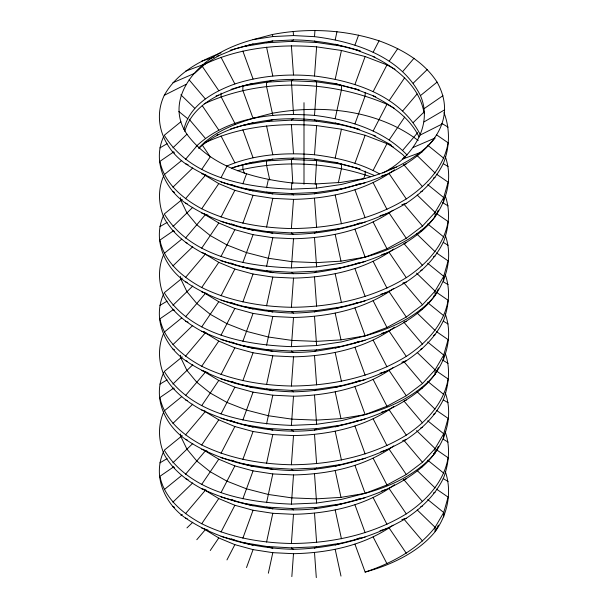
<?xml version="1.0" encoding="UTF-8"?>
<svg xmlns="http://www.w3.org/2000/svg" width="608" height="608" viewBox="0 0 608 608"><rect width="100%" height="100%" fill="white"/><g stroke="black" fill="none" stroke-linecap="round" stroke-linejoin="round"><path stroke-width="0.91" d="M180.91 121.744L164.282 135.25C190.198 177.589 245.579 187.462 291.392 189.172L291.84 182.924C253.331 178.532 210.984 166.98 186.952 134.216C169.336 108.368 183.578 80.431 205.261 62.784A120.544 69.593 0 0 1 253.057 39.626L272.354 34.519C307.732 27.694 344.774 29.594 379.065 40.804C401.637 48.944 423.776 61.492 437.068 82.118C467.301 136.238 398.696 175.15 354.943 185.455C299.09 202.973 234.734 195.89 185.508 163.727C163.598 148.375 152.258 120.483 164.282 95.304C176.214 73.773 198.687 61.233 221.031 52.881M173.85 151.78L159.904 161.378C164.396 183.388 182.848 198.634 201.719 208.772C229.528 222.49 260.589 227.939 291.392 228.547L293.497 199.371C328.799 198.634 365.636 191.087 394.486 169.746M182.24 199.401L164.282 213.986C190.198 256.325 245.579 266.198 291.392 267.915L293.497 238.739C328.221 238.055 364.253 230.652 392.988 210.262M173.85 230.523L159.904 240.114C164.396 262.124 182.848 277.37 201.719 287.516C229.528 301.226 260.589 306.675 291.392 307.283L293.497 278.107C328.51 277.392 364.952 269.929 393.741 249.06M182.24 278.137L164.282 292.722C190.198 335.061 245.579 344.934 291.392 346.651L293.497 317.475C328.51 316.76 364.952 309.297 393.741 288.428M382.797 172.961C410.332 159.425 433.983 126.783 420.432 95.623C401.014 56.65 354.95 41.58 314.503 36.655L314.959 30.4M173.85 309.259L159.904 318.85C164.396 340.868 182.848 356.106 201.719 366.252C229.528 379.962 260.589 385.411 291.392 386.019L293.497 356.843C328.799 356.106 365.636 348.566 394.486 327.218M420.432 134.991C401.014 96.018 354.95 80.948 314.503 76.023L316.608 46.846C278.532 43.867 239.005 47.758 204.235 64.44M182.24 356.873L164.282 371.465C190.198 413.805 245.579 423.67 291.392 425.387L293.497 396.211C328.221 395.527 364.253 388.132 392.988 367.741M407.064 155.048C383.268 129.869 347.981 119.556 314.503 115.391L316.608 86.214L316.608 81.837L314.503 80.393C286.406 77.657 257.868 80.56 231.04 89.414M173.85 387.995L159.904 397.586C164.396 419.604 182.848 434.842 201.719 444.988C229.528 458.706 260.589 464.155 291.392 464.755L293.497 435.579C328.51 434.864 364.952 427.409 393.741 406.532M379.574 173.918C359.655 162.777 336.984 157.601 314.503 154.759L316.608 125.582C278.228 122.55 238.389 126.616 203.399 143.541M182.24 435.609L164.282 450.201C190.198 492.541 245.579 502.413 291.392 504.123L293.497 474.947C328.51 474.232 364.952 466.777 393.741 445.9M315.218 184.209L316.608 160.573L314.503 159.129C286.725 156.461 258.491 159.174 231.952 167.892M173.85 466.731L159.904 476.322C164.396 498.34 182.848 513.578 201.719 523.724C229.528 537.442 260.589 542.891 291.392 543.491L293.497 514.315C328.799 513.578 365.636 506.038 394.486 484.69M291.84 576.612L293.497 553.683C328.221 553.006 364.253 545.604 392.988 525.213M266.562 187.743L268.348 179.527M266.562 227.111L272.802 198.352L293.497 199.371M266.562 266.479L272.802 237.72L293.497 238.739M266.562 305.847L272.802 277.096L293.497 278.107M266.562 345.215L272.802 316.464L293.497 317.475M335.198 39.854L336.984 31.639M266.562 384.583L272.802 355.832L293.497 356.843M335.198 79.222L341.438 50.464L365.134 56.536L386.969 64.912L395.018 69.266M266.562 423.951L272.802 395.2L293.497 396.211M335.198 118.59L341.438 89.832L341.438 85.462L335.198 83.592L314.503 80.393M266.562 463.319L272.802 434.568L293.497 435.579M335.198 157.958L341.438 129.2L365.134 135.272L386.969 143.648L393.406 147.128M266.562 502.687L272.802 473.936L293.497 474.947M338.337 182.864L341.438 168.576L341.438 164.198L335.198 162.336L314.503 159.129M266.562 542.062L272.802 513.304L293.497 514.315M268.348 573.215L272.802 552.672L293.497 553.683M291.392 228.547C331.307 228.334 371.936 219.952 406.281 198.93C426.178 185.881 444.015 167.04 448.096 142.789L436.476 134.794M163.696 175.803C157.723 189.278 158.361 204.98 164.282 218.363C172.664 233.594 186.702 244.332 201.719 252.518C236.732 268.789 275.941 276.617 314.503 272.635C352.936 267.148 392.418 256.158 422.492 230.432C443.171 212.595 454.799 183.038 445.269 156.522M291.392 307.283C331.307 307.078 371.936 298.695 406.281 277.674C426.178 264.617 444.015 245.776 448.096 221.525L436.476 213.53M163.696 254.539C157.723 268.014 158.361 283.723 164.282 297.099C172.664 312.33 186.702 323.068 201.719 331.254C236.732 347.525 275.941 355.361 314.503 351.378C352.936 345.884 392.418 334.894 422.492 309.168C443.171 291.331 454.799 261.774 445.269 235.258M291.392 386.019C331.307 385.814 371.936 377.431 406.281 356.41C426.178 343.353 444.015 324.512 448.096 300.261L436.476 292.266M163.696 333.283C157.723 346.75 158.361 362.459 164.282 375.835C172.664 391.066 186.702 401.804 201.719 409.99C236.732 426.261 275.941 434.097 314.503 430.114C352.936 424.62 392.418 413.638 422.492 387.904C443.171 370.067 454.799 340.51 445.269 313.994M291.392 464.755C331.307 464.55 371.936 456.167 406.281 435.146C426.178 422.089 444.015 403.248 448.096 378.997L436.476 371.002M163.696 412.019C157.723 425.486 158.361 441.195 164.282 454.571C172.664 469.802 186.702 480.54 201.719 488.733C236.732 504.997 275.941 512.833 314.503 508.85C352.936 503.356 392.418 492.374 422.492 466.64C443.171 448.803 454.799 419.246 445.269 392.73M291.392 543.491C331.307 543.286 371.936 534.903 406.281 513.882C426.178 500.825 444.015 481.984 448.096 457.733L436.476 449.738M354.943 544.152L365.134 572.075A144.651 83.509 0 0 0 435.1 531.681C447.655 514.634 452.314 491.644 445.269 471.466M443.977 112.617C450.125 128.63 449.829 146.612 443.718 162.587C435.708 179.71 421.823 192.941 406.281 203.308C372.294 223.235 332.796 233.472 293.497 234.361C255.793 233.457 217.033 224.466 185.508 203.095C164.464 188.419 152.357 160.869 163.696 136.435M445.269 195.89C450.505 210.55 448.993 226.883 443.718 241.33C435.708 258.453 421.823 271.677 406.281 282.044C372.294 301.978 332.796 312.208 293.497 313.097C255.793 312.193 217.033 303.202 185.508 281.831C164.464 267.155 152.357 239.605 163.696 215.171M445.269 274.626C450.505 289.286 448.993 305.619 443.718 320.066C435.708 337.189 421.823 350.421 406.281 360.78C372.294 380.714 332.796 390.952 293.497 391.833C255.793 390.929 217.033 381.938 185.508 360.567C164.464 345.891 152.357 318.341 163.696 293.907M445.269 353.362C450.505 368.022 448.993 384.355 443.718 398.802C435.708 415.925 421.823 429.157 406.281 439.523C372.294 459.45 332.796 469.688 293.497 470.577C255.793 469.672 217.033 460.674 185.508 439.303C164.464 424.627 152.357 397.077 163.696 372.651M445.269 432.098C450.505 446.758 448.993 463.098 443.718 477.538C435.708 494.661 421.823 507.893 406.281 518.259C372.294 538.186 332.796 548.424 293.497 549.313C255.793 548.408 217.033 539.41 185.508 518.039C164.464 503.371 152.357 475.813 163.696 451.387M183.92 129.443C189.346 105.23 213.248 91.778 234.863 83.965C260.49 75.643 287.759 73.583 314.503 76.023M184.764 131.313C193.435 102.083 226.108 89.862 253.057 83.372M242.866 183.859L246.506 173.88M242.866 223.227L253.057 195.297L272.802 198.352M242.866 262.595L253.057 234.665L272.802 237.72M242.866 301.963L253.057 274.033L272.802 277.096M242.866 341.331L253.057 313.409L272.802 316.464M354.943 45.098L358.583 35.12M242.866 380.699L253.057 352.777L272.802 355.832M354.943 84.466L365.134 56.536M242.866 420.067L253.057 392.145L272.802 395.2M354.943 123.834L365.134 95.904L365.134 92.408M242.866 459.435L253.057 431.513L272.802 434.568M354.943 163.202L365.134 135.272M242.866 498.803L253.057 470.881L272.802 473.936M363.569 178.919L365.134 174.648L365.134 171.144M242.866 538.171L253.057 510.249L272.802 513.304M246.506 567.568L253.057 549.617L272.802 552.672M291.392 267.915L316.608 266.821L341.438 263.196L365.134 257.123A144.651 83.509 0 0 0 435.1 216.729L438.376 210.17M438.376 288.906L435.1 295.465A144.651 83.509 0 0 1 365.134 335.859L341.438 341.932L316.608 345.557L291.392 346.651M291.392 425.387L316.608 424.293L341.438 420.675L365.134 414.603A144.651 83.509 0 0 0 435.1 374.209L438.376 367.65M438.376 446.386L435.1 452.945A144.651 83.509 0 0 1 365.134 493.339L341.438 499.411L316.608 503.029L291.392 504.123M438.376 525.122L435.1 531.681L435.1 527.303L443.718 512.536L448.096 497.101L436.476 489.106M221.031 177.673L226.959 166.22M221.031 217.041L234.863 190.327L253.057 195.297M221.031 256.409L234.863 229.695L253.057 234.665M221.031 295.777L234.863 269.063L253.057 274.033M221.031 335.145L234.863 308.431L253.057 313.409M373.137 52.25L379.065 40.804M221.031 374.513L234.863 347.799L253.057 352.777M373.137 91.626L386.969 64.912M221.031 413.881L234.863 387.174L253.057 392.145M373.137 130.994L386.969 104.28L394.212 108.201M221.031 453.249L234.863 426.542L253.057 431.513M373.137 170.362L386.969 143.648M221.031 492.617L234.863 465.91L253.057 470.881M221.031 531.985L234.863 505.278L253.057 510.249M226.959 559.907L234.863 544.646L253.057 549.617M201.719 169.404L210.239 156.834L202.251 145.046M201.719 208.772L218.766 183.624L234.863 190.327M201.719 248.148L218.766 222.992L234.863 229.695M201.719 287.516L218.766 262.36L234.863 269.063M201.719 326.884L218.766 301.728L234.863 308.431M389.234 61.142L397.761 48.572M201.719 366.252L218.766 341.096L234.863 347.799M389.234 100.51L404.685 77.718M201.719 405.62L218.766 380.464L234.863 387.174M389.234 139.886L404.685 117.086M201.719 444.988L218.766 419.839L234.863 426.542M403.089 158.817L404.685 156.454M201.719 484.356L218.766 459.207L234.863 465.91M201.719 523.724L218.766 498.575L234.863 505.278M210.239 550.521L218.766 537.943L234.863 544.646M185.508 159.349L196.794 146.042M185.508 198.717L205.261 175.423L218.766 183.624M185.508 238.085L205.261 214.791L218.766 222.992M185.508 277.453L205.261 254.159L218.766 262.36M185.508 316.821L205.261 293.527L218.766 301.728M402.739 71.531L414.025 58.224M185.508 356.189L205.261 332.895L218.766 341.096M402.739 110.899L417.103 93.959M185.508 395.565L205.261 372.271L218.766 380.464M402.739 150.267L417.65 132.681M185.508 434.933L205.261 411.639L218.766 419.839M185.508 474.301L205.261 451.007L218.766 459.207M185.508 513.669L205.261 490.375L218.766 498.575M196.794 539.722L205.261 529.743L218.766 537.943M180.454 197.752L180.91 200.48L186.952 212.952L196.794 224.778L210.239 235.57L226.959 244.963L246.506 252.616L268.348 258.263L291.84 261.66L316.304 262.648L340.989 261.144L365.134 257.123L386.969 248.756L406.281 238.306L422.492 226.054L435.1 212.359L443.718 197.585L448.096 182.157L436.476 174.162M180.454 276.488L180.91 279.216L186.952 291.688L196.794 303.514L210.239 314.306L226.959 323.699L246.506 331.36L268.348 336.999L291.84 340.396L316.304 341.384L340.989 339.88L365.134 335.859L386.969 327.492L406.281 317.042L422.492 304.798L435.1 291.095L443.718 276.321L448.096 260.893L436.476 252.898M180.454 355.232L180.91 357.952L186.952 370.424L196.794 382.25L210.239 393.042L226.959 402.435L246.506 410.096L268.348 415.735L291.84 419.132L316.304 420.128L340.989 418.616L365.134 414.603L386.969 406.228L406.281 395.778L422.492 383.534L435.1 369.831L443.718 355.057L448.096 339.629L436.476 331.634M180.454 433.968L180.91 436.688L186.952 449.16L196.794 460.986L210.239 471.778L226.959 481.171L246.506 488.832L268.348 494.471L291.84 497.876L316.304 498.864L340.989 497.359L365.134 493.339L386.969 484.964L406.281 474.514L422.492 462.27L435.1 448.567L443.718 433.793L448.096 418.365L436.476 410.37M365.134 572.075C391.643 563.236 417.514 549.609 435.1 527.303L417.217 509.968M198.694 148.086C217.436 127.984 244.978 120.164 270.803 113.65L272.354 113.255C321.685 104.34 377.234 109.562 418.213 140.524M172.9 147.835L186.952 134.216M172.9 187.203L192.766 167.937M172.9 226.571L192.804 207.275M172.9 265.939L192.766 246.673M172.9 305.307L192.804 286.011M413.25 83.129L427.295 69.51M172.9 344.683L192.766 325.417M413.25 122.497L423.844 112.222M172.9 384.051L192.804 364.747M172.9 423.419L192.766 404.153M172.9 462.787L192.804 443.483M172.9 502.155L192.766 482.889M186.952 527.896L192.804 522.219M196.156 146.399C227.248 116.956 273.63 112.244 314.503 115.391M198.953 148.261C218.827 129.77 246.567 123.021 272.802 119.685C301.933 116.865 331.322 120.597 359.191 129.329M164.282 174.618L181.746 160.436M164.282 253.354L181.746 239.172M420.432 95.623L437.068 82.118M164.282 332.097L181.746 317.908M164.282 410.833L181.746 396.644M164.282 489.569L181.746 475.38M180.91 515.424L182.24 514.345M230.128 50.304L242.866 46.694L266.562 42.811L291.392 41.374L293.497 39.93C315.537 40.067 337.296 43.936 358.34 50.365M293.497 79.298L291.392 80.742L266.562 82.179L242.866 86.062L242.866 90.44L253.057 118.362L254.623 117.458M230.538 128.934L242.866 125.43L266.562 121.547L291.392 120.118L293.497 118.666M293.497 158.042L291.392 159.486L266.562 160.915L242.866 164.806L242.866 169.176L244.462 173.538M424.08 108.665L442.951 95.684M314.503 193.899L316.608 192.455L341.438 188.837L365.134 182.765M314.503 233.267L316.608 231.823L341.438 228.205L365.134 222.133M314.503 272.635L316.608 271.191L341.438 267.573L365.134 261.501M314.503 312.003L316.608 310.559L341.438 306.941L365.134 300.869M314.503 351.378L316.608 349.927L341.438 346.309L365.134 340.237M314.503 390.746L316.608 389.302L341.438 385.677L365.134 379.605M314.503 430.114L316.608 428.67L341.438 425.045L365.134 418.973M314.503 469.482L316.608 468.038L341.438 464.413L365.134 458.341M314.503 508.85L316.608 507.406L341.438 503.781L365.134 497.709M314.503 548.218L316.608 546.774L341.438 543.149L365.134 537.077M293.497 39.93L272.802 40.949L253.057 44.004L234.863 48.974L218.766 55.678L205.261 63.878L194.75 73.287L172.9 82.718M159.904 147.911L167.109 143.686M159.904 226.647L167.109 222.422M424.08 121.889L444.668 109.805M159.904 305.391L167.109 301.158M159.904 384.127L167.109 379.894M159.904 462.863L167.109 458.63M164.282 95.304L185.904 84.428M420.432 134.93L442.054 124.055M413.25 147.425L435.1 137.993A144.651 83.509 0 0 1 365.134 178.387L341.438 184.46L316.608 188.085L291.392 189.172M433.413 178.091L435.1 177.361M433.413 256.827L435.1 256.097M433.413 296.195L435.1 295.465L435.1 291.095L416.556 273.114M433.413 335.563L435.1 334.833M433.413 414.299L435.1 413.577M433.413 453.667L435.1 452.945L435.1 448.567L416.556 430.586M433.413 493.035L435.1 492.313M204.235 103.808C261.364 77.687 329.62 79.96 386.969 104.28M226.389 166.235C253.992 154.379 284.848 152.296 314.503 154.759M231.473 168.492L234.863 167.078L253.057 162.108M354.943 185.455L359.275 183.753M354.943 224.823L360.141 222.779M354.943 264.191L358.408 262.831M354.943 303.567L357.542 302.541M354.943 342.935L359.275 341.225M354.943 382.303L360.141 380.258M354.943 421.671L358.408 420.303M354.943 461.039L357.542 460.013M354.943 500.407L359.275 498.704M354.943 539.775L360.141 537.73M185.508 71.204L205.261 63.878L205.261 62.784M402.739 159.022L422.492 151.696M420.774 191.702L422.492 191.064M420.774 231.07L422.492 230.432M420.774 270.438L422.492 269.8M420.774 309.806L422.492 309.168M420.774 349.174L422.492 348.536M420.774 388.542L422.492 387.904M420.774 427.91L422.492 427.272M420.774 467.278L422.492 466.64M420.774 506.646L422.492 506.016M201.719 61.142L214.282 57.114M216.972 56.255L218.766 55.678M216.076 95.912L218.766 95.046M216.972 134.991L218.766 134.414M389.234 169.404L396.416 167.101M403.59 164.806L406.281 163.94M401.797 204.744L406.281 203.308M404.487 243.253L406.281 242.676M402.694 283.199L406.281 282.044M403.59 322.278L406.281 321.412M401.797 362.224L406.281 360.78M404.487 400.725L406.281 400.148M402.694 440.671L406.281 439.523M403.59 479.75L406.281 478.891M401.797 519.696L406.281 518.259M266.562 42.811L272.802 40.949M272.802 80.317L266.562 82.179L266.562 86.556L272.802 115.307M266.562 121.547L272.802 119.685M272.802 159.053L266.562 160.915L266.562 165.292L269.762 180.021M335.198 190.699L341.438 188.837M335.198 230.067L341.438 228.205M335.198 269.435L341.438 267.573M335.198 308.803L341.438 306.941M335.198 348.171L341.438 346.309M335.198 387.547L341.438 385.677M335.198 426.915L341.438 425.045M335.198 466.283L341.438 464.413M335.198 505.651L341.438 503.781M335.198 545.019L341.438 543.149M237.409 170.726C280.995 159.972 327.91 162.085 370.371 176.654M381.778 175.856L386.969 174.39M380.053 215.711L386.969 213.758M381.778 254.592L386.969 253.126M380.92 294.204L386.969 292.494M381.778 333.328L386.969 331.862M380.053 373.19L386.969 371.23M381.778 412.064L386.969 410.605M380.92 451.683L386.969 449.973M381.778 490.808L386.969 489.341M380.053 530.662L386.969 528.709M242.866 46.694L253.057 44.004M242.866 125.43L253.057 122.74M365.134 178.387L340.989 182.408L316.304 183.912L291.84 182.924M253.057 39.626L272.802 36.571L293.497 35.56L314.503 36.655M242.866 188.229L266.562 192.113L291.392 193.549L316.608 192.455M242.866 227.597L266.562 231.481L291.392 232.917L316.608 231.823M242.866 266.965L266.562 270.849L291.392 272.285L316.608 271.191M242.866 306.333L266.562 310.224L291.392 311.653L316.608 310.559M242.866 345.701L266.562 349.592L291.392 351.021L316.608 349.927M242.866 385.077L266.562 388.96L291.392 390.389L316.608 389.302M242.866 424.445L266.562 428.328L291.392 429.765L316.608 428.67M242.866 463.813L266.562 467.696L291.392 469.133L316.608 468.038M242.866 503.181L266.562 507.064L291.392 508.501L316.608 507.406M242.866 542.549L266.562 546.432L291.392 547.869L316.608 546.774M291.392 41.374L316.608 42.469L341.438 46.094L360.574 50.996M291.392 120.118L316.608 121.205L341.438 124.83L357.838 129.033M316.608 46.846L341.438 50.464M316.608 125.582L341.438 129.2M358.75 89.9L341.438 85.462L316.608 81.837L291.392 80.742L293.497 114.296M359.662 168.872L341.438 164.198L316.608 160.573L291.392 159.486L292.79 183.304M335.198 83.592L359.191 89.961M335.198 162.336L360.035 168.925M221.031 182.043L253.057 190.927M221.031 221.411L253.057 230.295M221.031 260.779L253.057 269.663M221.031 300.154L253.057 309.031M221.031 339.522L253.057 348.399M221.031 378.89L253.057 387.767M221.031 418.258L253.057 427.135M221.031 457.626L253.057 466.503M221.031 496.994L253.057 505.871M221.031 536.362L253.057 545.247M354.943 49.468L374.87 57.114M354.943 88.836L375.729 96.733M354.943 128.204L375.729 136.101M335.198 44.224L341.438 46.094M335.198 122.96L341.438 124.83M266.562 192.113L272.802 193.982M266.562 231.481L272.802 233.35M266.562 270.849L272.802 272.718M266.562 310.224L272.802 312.086M266.562 349.592L272.802 351.454M266.562 388.96L272.802 390.822M266.562 428.328L272.802 430.19M266.562 467.696L272.802 469.558M266.562 507.064L272.802 508.926M266.562 546.432L272.802 548.302M373.137 135.364L391.028 144.833M201.719 173.782L206.203 175.218M201.719 213.15L207.997 215.164M201.719 252.518L205.306 253.673M201.719 291.886L207.1 293.611M201.719 331.254L206.203 332.698M201.719 370.622L207.997 372.636M201.719 409.99L205.306 411.145M201.719 449.365L207.1 451.09M201.719 488.733L206.203 490.17M201.719 528.101L207.997 530.115M185.508 163.727L188.085 164.677M185.508 203.095L187.226 203.726M185.508 242.463L187.226 243.101M185.508 281.831L187.226 282.469M185.508 321.199L188.085 322.156M185.508 360.567L187.226 361.205M185.508 399.935L187.226 400.573M185.508 439.303L187.226 439.941M185.508 478.671L188.085 479.628M185.508 518.039L187.226 518.677M354.943 167.572L374.748 175.621M231.473 184.543L234.863 185.957M231.473 223.911L234.863 225.325M230.622 262.93L234.863 264.693M231.473 302.647L234.863 304.061M231.473 342.015L234.863 343.429M231.473 381.383L234.863 382.797M230.622 420.402L234.863 422.165M231.473 460.119L234.863 461.533M231.473 499.495L234.863 500.901M231.473 538.863L234.863 540.269M172.9 152.213L174.587 152.935M172.9 191.581L174.587 192.303M172.9 230.949L174.587 231.671M172.9 309.685L174.587 310.407M172.9 349.053L174.587 349.782M172.9 388.421L174.587 389.15M172.9 467.157L174.587 467.886M172.9 506.525L174.587 507.254M373.137 56.628C396.386 67.777 419.49 86.214 424.08 113.035M373.137 95.996C391.674 105.192 409.883 117.876 419.087 137.02M441.697 123.378L448.096 127.133M443.293 163.681L448.096 166.501M442.495 202.586L448.096 205.869M443.293 242.425L448.096 245.244M443.293 281.793L448.096 284.612M443.293 321.161L448.096 323.98M442.495 360.058L448.096 363.348M443.293 399.897L448.096 402.716M443.293 439.265L448.096 442.084M443.293 478.633L448.096 481.452M314.503 41.025L316.608 42.469M314.503 119.761L316.608 121.205M291.392 193.549L293.497 194.993M291.392 232.917L293.497 234.361M291.392 272.285L293.497 273.729M291.392 311.653L293.497 313.097M291.392 351.021L293.497 352.465M291.392 390.389L293.497 391.833M291.392 429.765L293.497 431.209M291.392 469.133L293.497 470.577M291.392 508.501L293.497 509.945M291.392 547.869L293.497 549.313M389.234 144.256L402.739 154.645L405.217 157.373M427.713 145.213L443.718 158.217M427.713 184.581L443.718 197.585L443.718 201.955M427.713 223.949L443.718 236.953M427.713 263.317L443.718 276.321L443.718 280.698M427.713 302.685L443.718 315.689M178.836 111.5L187.568 118.59M427.713 342.053L443.718 355.057L443.718 359.434M427.713 381.421L443.718 394.425M427.713 420.797L443.718 433.793L443.718 438.17M427.713 460.165L443.718 473.161M427.713 499.533L443.718 512.536L443.718 516.906M203.855 174.169L205.261 175.423M203.855 213.537L205.261 214.791M203.855 331.641L205.261 332.895M203.855 371.009L205.261 372.271M203.855 489.121L205.261 490.375M203.855 528.489L205.261 529.743M417.217 155.648L435.1 172.991M417.217 195.016L435.1 212.359L435.1 216.729M416.556 233.746L435.1 251.727M417.217 313.12L435.1 330.463M180.85 94.795L194.75 108.285M417.217 352.496L435.1 369.831L435.1 374.209M416.556 391.218L435.1 409.199M417.217 470.6L435.1 487.935M403.94 164.806L422.492 186.686M403.94 204.174L422.492 226.054M403.94 243.542L422.492 265.422M403.94 282.91L422.492 304.798M403.94 322.278L422.492 344.166M189.103 79.815L205.261 98.868M403.94 361.654L422.492 383.534M189.103 119.183L205.261 138.236M403.94 401.022L422.492 422.902M403.94 440.39L422.492 462.27M403.94 479.758L422.492 501.638M403.94 519.126L422.492 541.006M389.234 173.782L406.281 198.93M389.234 213.15L406.281 238.306M389.234 252.518L406.281 277.674M389.234 291.886L406.281 317.042M389.234 331.254L406.281 356.41M202.251 66.302L218.766 90.668M389.234 370.622L406.281 395.778M202.251 105.67L218.766 130.044M389.234 409.99L406.281 435.146M389.234 449.365L406.281 474.514M389.234 488.733L406.281 513.882M389.234 528.101L406.281 553.25M373.137 182.674L386.969 209.388M373.137 222.042L386.969 248.756M373.137 261.41L386.969 288.124M373.137 300.778L386.969 327.492M373.137 340.146L386.969 366.86M221.031 57.258L234.863 83.965M373.137 379.514L386.969 406.228M373.137 418.882L386.969 445.596M221.031 135.994L234.863 162.701M373.137 458.25L386.969 484.964M373.137 497.625L386.969 524.332M373.137 536.993L386.969 563.7M354.943 189.833L365.134 217.755M354.943 229.201L365.134 257.123M354.943 268.569L365.134 296.491M354.943 307.937L365.134 335.859M354.943 347.305L365.134 375.227M242.866 51.072L253.057 78.994M354.943 386.673L365.134 414.603M354.943 426.041L365.134 453.971M242.866 129.808L253.057 157.73M354.943 465.409L365.134 493.339M354.943 504.784L365.134 532.707M335.198 195.077L341.438 223.828M335.198 234.445L340.989 261.144M335.198 273.813L341.438 302.564M335.198 313.181L340.989 339.88M272.354 34.519L272.802 36.571M335.198 352.549L341.438 381.3M266.562 47.188L272.802 75.939M335.198 391.917L340.989 418.616M335.198 431.285L341.438 460.043M266.562 125.924L272.802 154.675M335.198 470.653L340.989 497.359M335.198 510.021L341.438 538.779M335.198 549.389L340.989 576.095M316.304 183.912L316.608 188.085M314.503 198.276L316.608 227.453M314.503 237.644L316.608 266.821M314.503 277.012L316.608 306.189M314.503 316.38L316.608 345.557M293.193 31.388L293.497 35.56M314.503 355.748L316.608 384.925M291.392 45.752L293.497 74.928M314.503 395.116L316.608 424.293M314.503 434.484L316.608 463.661M291.392 124.488L293.497 153.664M314.503 473.852L316.608 503.029M314.503 513.22L316.608 542.397M314.503 552.588L316.304 577.6M304 102.699L304 184.247M234.863 124.427L234.863 123.333L221.031 96.626L221.031 93.123M205.261 141.52L205.261 142.614"/></g></svg>
